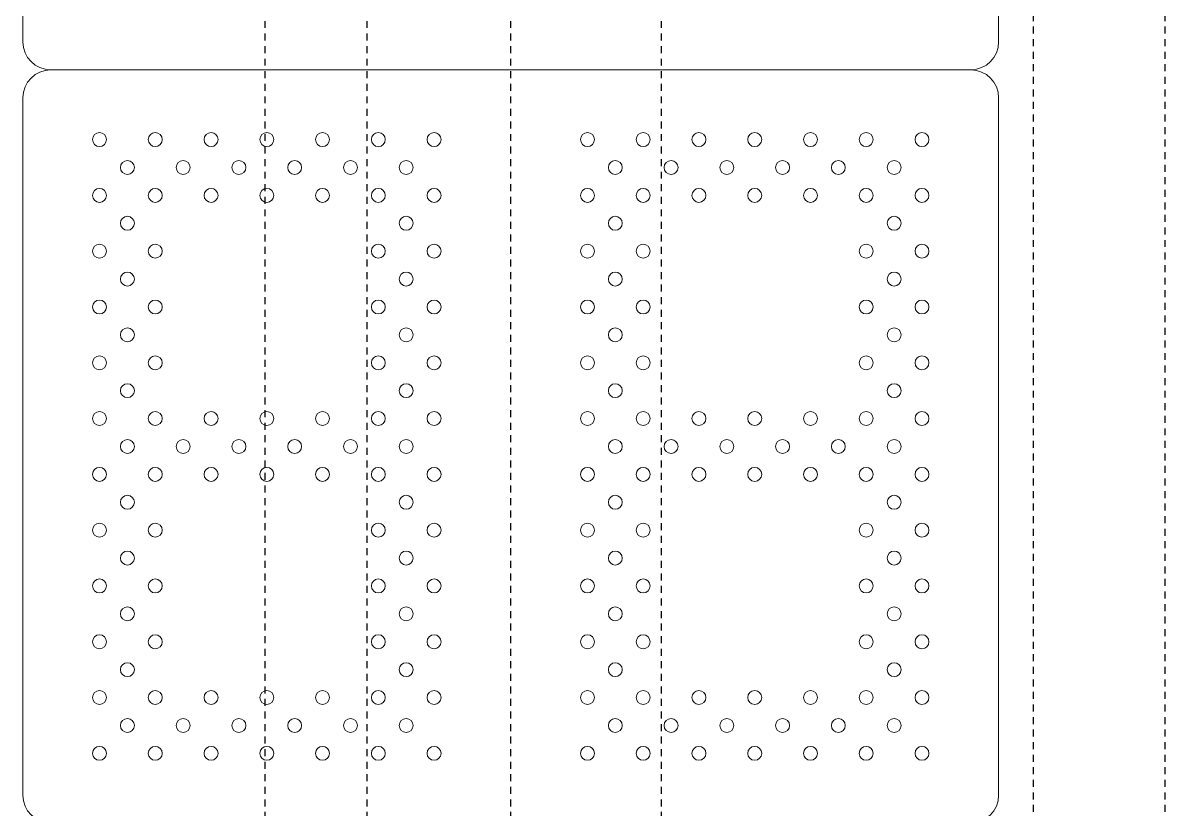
# Model space of a CAD drawing. Header units: inches. Extents: x 300 to 400, y -177 to 73.
# Drawn here: x 323.68 to 344.17, y -21.52 to -7.43 of the extents above; entities that cross this region are included whole.
import ezdxf

# ---------------------------------------------------------------- set-up
doc = ezdxf.new("R2010")
doc.units = ezdxf.units.IN
doc.header["$MEASUREMENT"] = 0
doc.linetypes.add('HIDDEN2', pattern=[0.1875, 0.125, -0.0625])
doc.layers.add('ScoreBone', color=5, linetype='Continuous')

msp = doc.modelspace()

# ---------------------------------------------------------------- linework, layer by layer
at = {"layer": 'ScoreBone', "color": 1, "linetype": 'HIDDEN2'}
for p, q in [((328.029, -68.268), (328.029, 73.232)), ((329.858, -95.268), (329.858, 73.232)), ((332.432, -54.768), (332.432, 73.232)), ((335.137, -81.768), (335.137, 73.232)), ((341.807, -87.268), (341.807, 73.232)), ((344.168, -100.768), (344.168, 73.232))]:
    msp.add_line(p, q, dxfattribs=at)
at = {"layer": 'ScoreBone', "lineweight": 5}
for points in [[(323.682, -7.768), (323.682, -7.768), (323.682, 4.732), (323.682, 4.732)], [(341.182, 4.732), (341.182, 4.732), (341.182, -7.768), (341.182, -7.768)], [(324.182, -8.268), (323.905, -8.268), (323.682, -8.043), (323.682, -7.768)], [(341.182, -7.768), (341.182, -8.043), (340.958, -8.268), (340.682, -8.268)], [(323.682, -8.768), (323.682, -8.492), (323.905, -8.268), (324.182, -8.268)], [(340.682, -8.268), (340.682, -8.268), (324.182, -8.268), (324.182, -8.268)], [(324.182, -8.268), (324.182, -8.268), (340.682, -8.268), (340.682, -8.268)], [(340.682, -8.268), (340.958, -8.268), (341.182, -8.492), (341.182, -8.768)], [(323.682, -21.268), (323.682, -21.268), (323.682, -8.768), (323.682, -8.768)], [(341.182, -8.768), (341.182, -8.768), (341.182, -21.268), (341.182, -21.268)], [(324.182, -21.768), (323.905, -21.768), (323.682, -21.543), (323.682, -21.268)], [(341.182, -21.268), (341.182, -21.543), (340.958, -21.768), (340.682, -21.768)]]:
    msp.add_open_spline(points, degree=3, dxfattribs=at)
for points in [[(325.182, -9.518), (325.182, -9.586), (325.125, -9.643), (325.057, -9.643), (324.988, -9.643), (324.932, -9.586), (324.932, -9.518), (324.932, -9.449), (324.988, -9.393), (325.057, -9.393), (325.125, -9.393), (325.182, -9.449), (325.182, -9.518)], [(326.182, -9.518), (326.182, -9.586), (326.125, -9.643), (326.057, -9.643), (325.988, -9.643), (325.932, -9.586), (325.932, -9.518), (325.932, -9.449), (325.988, -9.393), (326.057, -9.393), (326.125, -9.393), (326.182, -9.449), (326.182, -9.518)], [(327.182, -9.518), (327.182, -9.586), (327.125, -9.643), (327.057, -9.643), (326.988, -9.643), (326.932, -9.586), (326.932, -9.518), (326.932, -9.449), (326.988, -9.393), (327.057, -9.393), (327.125, -9.393), (327.182, -9.449), (327.182, -9.518)], [(328.182, -9.518), (328.182, -9.586), (328.125, -9.643), (328.057, -9.643), (327.988, -9.643), (327.932, -9.586), (327.932, -9.518), (327.932, -9.449), (327.988, -9.393), (328.057, -9.393), (328.125, -9.393), (328.182, -9.449), (328.182, -9.518)], [(329.182, -9.518), (329.182, -9.586), (329.125, -9.643), (329.057, -9.643), (328.988, -9.643), (328.932, -9.586), (328.932, -9.518), (328.932, -9.449), (328.988, -9.393), (329.057, -9.393), (329.125, -9.393), (329.182, -9.449), (329.182, -9.518)], [(330.182, -9.518), (330.182, -9.586), (330.125, -9.643), (330.057, -9.643), (329.988, -9.643), (329.932, -9.586), (329.932, -9.518), (329.932, -9.449), (329.988, -9.393), (330.057, -9.393), (330.125, -9.393), (330.182, -9.449), (330.182, -9.518)], [(331.182, -9.518), (331.182, -9.586), (331.125, -9.643), (331.057, -9.643), (330.988, -9.643), (330.932, -9.586), (330.932, -9.518), (330.932, -9.449), (330.988, -9.393), (331.057, -9.393), (331.125, -9.393), (331.182, -9.449), (331.182, -9.518)], [(333.932, -9.518), (333.932, -9.586), (333.875, -9.643), (333.807, -9.643), (333.738, -9.643), (333.682, -9.586), (333.682, -9.518), (333.682, -9.449), (333.738, -9.393), (333.807, -9.393), (333.875, -9.393), (333.932, -9.449), (333.932, -9.518)], [(334.932, -9.518), (334.932, -9.586), (334.875, -9.643), (334.807, -9.643), (334.738, -9.643), (334.682, -9.586), (334.682, -9.518), (334.682, -9.449), (334.738, -9.393), (334.807, -9.393), (334.875, -9.393), (334.932, -9.449), (334.932, -9.518)], [(335.932, -9.518), (335.932, -9.586), (335.875, -9.643), (335.807, -9.643), (335.738, -9.643), (335.682, -9.586), (335.682, -9.518), (335.682, -9.449), (335.738, -9.393), (335.807, -9.393), (335.875, -9.393), (335.932, -9.449), (335.932, -9.518)], [(336.932, -9.518), (336.932, -9.586), (336.875, -9.643), (336.807, -9.643), (336.738, -9.643), (336.682, -9.586), (336.682, -9.518), (336.682, -9.449), (336.738, -9.393), (336.807, -9.393), (336.875, -9.393), (336.932, -9.449), (336.932, -9.518)], [(337.932, -9.518), (337.932, -9.586), (337.875, -9.643), (337.807, -9.643), (337.738, -9.643), (337.682, -9.586), (337.682, -9.518), (337.682, -9.449), (337.738, -9.393), (337.807, -9.393), (337.875, -9.393), (337.932, -9.449), (337.932, -9.518)], [(338.932, -9.518), (338.932, -9.586), (338.875, -9.643), (338.807, -9.643), (338.738, -9.643), (338.682, -9.586), (338.682, -9.518), (338.682, -9.449), (338.738, -9.393), (338.807, -9.393), (338.875, -9.393), (338.932, -9.449), (338.932, -9.518)], [(339.932, -9.518), (339.932, -9.586), (339.875, -9.643), (339.807, -9.643), (339.738, -9.643), (339.682, -9.586), (339.682, -9.518), (339.682, -9.449), (339.738, -9.393), (339.807, -9.393), (339.875, -9.393), (339.932, -9.449), (339.932, -9.518)], [(325.682, -10.018), (325.682, -10.086), (325.625, -10.143), (325.557, -10.143), (325.488, -10.143), (325.432, -10.086), (325.432, -10.018), (325.432, -9.949), (325.488, -9.893), (325.557, -9.893), (325.625, -9.893), (325.682, -9.949), (325.682, -10.018)], [(326.682, -10.018), (326.682, -10.086), (326.625, -10.143), (326.557, -10.143), (326.488, -10.143), (326.432, -10.086), (326.432, -10.018), (326.432, -9.949), (326.488, -9.893), (326.557, -9.893), (326.625, -9.893), (326.682, -9.949), (326.682, -10.018)], [(327.682, -10.018), (327.682, -10.086), (327.625, -10.143), (327.557, -10.143), (327.488, -10.143), (327.432, -10.086), (327.432, -10.018), (327.432, -9.949), (327.488, -9.893), (327.557, -9.893), (327.625, -9.893), (327.682, -9.949), (327.682, -10.018)], [(328.682, -10.018), (328.682, -10.086), (328.625, -10.143), (328.557, -10.143), (328.488, -10.143), (328.432, -10.086), (328.432, -10.018), (328.432, -9.949), (328.488, -9.893), (328.557, -9.893), (328.625, -9.893), (328.682, -9.949), (328.682, -10.018)], [(329.682, -10.018), (329.682, -10.086), (329.625, -10.143), (329.557, -10.143), (329.488, -10.143), (329.432, -10.086), (329.432, -10.018), (329.432, -9.949), (329.488, -9.893), (329.557, -9.893), (329.625, -9.893), (329.682, -9.949), (329.682, -10.018)], [(330.682, -10.018), (330.682, -10.086), (330.625, -10.143), (330.557, -10.143), (330.488, -10.143), (330.432, -10.086), (330.432, -10.018), (330.432, -9.949), (330.488, -9.893), (330.557, -9.893), (330.625, -9.893), (330.682, -9.949), (330.682, -10.018)], [(334.432, -10.018), (334.432, -10.086), (334.375, -10.143), (334.307, -10.143), (334.238, -10.143), (334.182, -10.086), (334.182, -10.018), (334.182, -9.949), (334.238, -9.893), (334.307, -9.893), (334.375, -9.893), (334.432, -9.949), (334.432, -10.018)], [(335.432, -10.018), (335.432, -10.086), (335.375, -10.143), (335.307, -10.143), (335.238, -10.143), (335.182, -10.086), (335.182, -10.018), (335.182, -9.949), (335.238, -9.893), (335.307, -9.893), (335.375, -9.893), (335.432, -9.949), (335.432, -10.018)], [(336.432, -10.018), (336.432, -10.086), (336.375, -10.143), (336.307, -10.143), (336.238, -10.143), (336.182, -10.086), (336.182, -10.018), (336.182, -9.949), (336.238, -9.893), (336.307, -9.893), (336.375, -9.893), (336.432, -9.949), (336.432, -10.018)], [(337.432, -10.018), (337.432, -10.086), (337.375, -10.143), (337.307, -10.143), (337.238, -10.143), (337.182, -10.086), (337.182, -10.018), (337.182, -9.949), (337.238, -9.893), (337.307, -9.893), (337.375, -9.893), (337.432, -9.949), (337.432, -10.018)], [(338.432, -10.018), (338.432, -10.086), (338.375, -10.143), (338.307, -10.143), (338.238, -10.143), (338.182, -10.086), (338.182, -10.018), (338.182, -9.949), (338.238, -9.893), (338.307, -9.893), (338.375, -9.893), (338.432, -9.949), (338.432, -10.018)], [(339.432, -10.018), (339.432, -10.086), (339.375, -10.143), (339.307, -10.143), (339.238, -10.143), (339.182, -10.086), (339.182, -10.018), (339.182, -9.949), (339.238, -9.893), (339.307, -9.893), (339.375, -9.893), (339.432, -9.949), (339.432, -10.018)], [(325.182, -10.518), (325.182, -10.586), (325.125, -10.643), (325.057, -10.643), (324.988, -10.643), (324.932, -10.586), (324.932, -10.518), (324.932, -10.449), (324.988, -10.393), (325.057, -10.393), (325.125, -10.393), (325.182, -10.449), (325.182, -10.518)], [(326.182, -10.518), (326.182, -10.586), (326.125, -10.643), (326.057, -10.643), (325.988, -10.643), (325.932, -10.586), (325.932, -10.518), (325.932, -10.449), (325.988, -10.393), (326.057, -10.393), (326.125, -10.393), (326.182, -10.449), (326.182, -10.518)], [(327.182, -10.518), (327.182, -10.586), (327.125, -10.643), (327.057, -10.643), (326.988, -10.643), (326.932, -10.586), (326.932, -10.518), (326.932, -10.449), (326.988, -10.393), (327.057, -10.393), (327.125, -10.393), (327.182, -10.449), (327.182, -10.518)], [(328.182, -10.518), (328.182, -10.586), (328.125, -10.643), (328.057, -10.643), (327.988, -10.643), (327.932, -10.586), (327.932, -10.518), (327.932, -10.449), (327.988, -10.393), (328.057, -10.393), (328.125, -10.393), (328.182, -10.449), (328.182, -10.518)], [(329.182, -10.518), (329.182, -10.586), (329.125, -10.643), (329.057, -10.643), (328.988, -10.643), (328.932, -10.586), (328.932, -10.518), (328.932, -10.449), (328.988, -10.393), (329.057, -10.393), (329.125, -10.393), (329.182, -10.449), (329.182, -10.518)], [(330.182, -10.518), (330.182, -10.586), (330.125, -10.643), (330.057, -10.643), (329.988, -10.643), (329.932, -10.586), (329.932, -10.518), (329.932, -10.449), (329.988, -10.393), (330.057, -10.393), (330.125, -10.393), (330.182, -10.449), (330.182, -10.518)], [(331.182, -10.518), (331.182, -10.586), (331.125, -10.643), (331.057, -10.643), (330.988, -10.643), (330.932, -10.586), (330.932, -10.518), (330.932, -10.449), (330.988, -10.393), (331.057, -10.393), (331.125, -10.393), (331.182, -10.449), (331.182, -10.518)], [(333.932, -10.518), (333.932, -10.586), (333.875, -10.643), (333.807, -10.643), (333.738, -10.643), (333.682, -10.586), (333.682, -10.518), (333.682, -10.449), (333.738, -10.393), (333.807, -10.393), (333.875, -10.393), (333.932, -10.449), (333.932, -10.518)], [(334.932, -10.518), (334.932, -10.586), (334.875, -10.643), (334.807, -10.643), (334.738, -10.643), (334.682, -10.586), (334.682, -10.518), (334.682, -10.449), (334.738, -10.393), (334.807, -10.393), (334.875, -10.393), (334.932, -10.449), (334.932, -10.518)], [(335.932, -10.518), (335.932, -10.586), (335.875, -10.643), (335.807, -10.643), (335.738, -10.643), (335.682, -10.586), (335.682, -10.518), (335.682, -10.449), (335.738, -10.393), (335.807, -10.393), (335.875, -10.393), (335.932, -10.449), (335.932, -10.518)], [(336.932, -10.518), (336.932, -10.586), (336.875, -10.643), (336.807, -10.643), (336.738, -10.643), (336.682, -10.586), (336.682, -10.518), (336.682, -10.449), (336.738, -10.393), (336.807, -10.393), (336.875, -10.393), (336.932, -10.449), (336.932, -10.518)], [(337.932, -10.518), (337.932, -10.586), (337.875, -10.643), (337.807, -10.643), (337.738, -10.643), (337.682, -10.586), (337.682, -10.518), (337.682, -10.449), (337.738, -10.393), (337.807, -10.393), (337.875, -10.393), (337.932, -10.449), (337.932, -10.518)], [(338.932, -10.518), (338.932, -10.586), (338.875, -10.643), (338.807, -10.643), (338.738, -10.643), (338.682, -10.586), (338.682, -10.518), (338.682, -10.449), (338.738, -10.393), (338.807, -10.393), (338.875, -10.393), (338.932, -10.449), (338.932, -10.518)], [(339.932, -10.518), (339.932, -10.586), (339.875, -10.643), (339.807, -10.643), (339.738, -10.643), (339.682, -10.586), (339.682, -10.518), (339.682, -10.449), (339.738, -10.393), (339.807, -10.393), (339.875, -10.393), (339.932, -10.449), (339.932, -10.518)], [(325.682, -11.018), (325.682, -11.086), (325.625, -11.143), (325.557, -11.143), (325.488, -11.143), (325.432, -11.086), (325.432, -11.018), (325.432, -10.949), (325.488, -10.893), (325.557, -10.893), (325.625, -10.893), (325.682, -10.949), (325.682, -11.018)], [(330.682, -11.018), (330.682, -11.086), (330.625, -11.143), (330.557, -11.143), (330.488, -11.143), (330.432, -11.086), (330.432, -11.018), (330.432, -10.949), (330.488, -10.893), (330.557, -10.893), (330.625, -10.893), (330.682, -10.949), (330.682, -11.018)], [(334.432, -11.018), (334.432, -11.086), (334.375, -11.143), (334.307, -11.143), (334.238, -11.143), (334.182, -11.086), (334.182, -11.018), (334.182, -10.949), (334.238, -10.893), (334.307, -10.893), (334.375, -10.893), (334.432, -10.949), (334.432, -11.018)], [(339.432, -11.018), (339.432, -11.086), (339.375, -11.143), (339.307, -11.143), (339.238, -11.143), (339.182, -11.086), (339.182, -11.018), (339.182, -10.949), (339.238, -10.893), (339.307, -10.893), (339.375, -10.893), (339.432, -10.949), (339.432, -11.018)], [(325.182, -11.518), (325.182, -11.586), (325.125, -11.643), (325.057, -11.643), (324.988, -11.643), (324.932, -11.586), (324.932, -11.518), (324.932, -11.449), (324.988, -11.393), (325.057, -11.393), (325.125, -11.393), (325.182, -11.449), (325.182, -11.518)], [(326.182, -11.518), (326.182, -11.586), (326.125, -11.643), (326.057, -11.643), (325.988, -11.643), (325.932, -11.586), (325.932, -11.518), (325.932, -11.449), (325.988, -11.393), (326.057, -11.393), (326.125, -11.393), (326.182, -11.449), (326.182, -11.518)], [(330.182, -11.518), (330.182, -11.586), (330.125, -11.643), (330.057, -11.643), (329.988, -11.643), (329.932, -11.586), (329.932, -11.518), (329.932, -11.449), (329.988, -11.393), (330.057, -11.393), (330.125, -11.393), (330.182, -11.449), (330.182, -11.518)], [(331.182, -11.518), (331.182, -11.586), (331.125, -11.643), (331.057, -11.643), (330.988, -11.643), (330.932, -11.586), (330.932, -11.518), (330.932, -11.449), (330.988, -11.393), (331.057, -11.393), (331.125, -11.393), (331.182, -11.449), (331.182, -11.518)], [(333.932, -11.518), (333.932, -11.586), (333.875, -11.643), (333.807, -11.643), (333.738, -11.643), (333.682, -11.586), (333.682, -11.518), (333.682, -11.449), (333.738, -11.393), (333.807, -11.393), (333.875, -11.393), (333.932, -11.449), (333.932, -11.518)], [(334.932, -11.518), (334.932, -11.586), (334.875, -11.643), (334.807, -11.643), (334.738, -11.643), (334.682, -11.586), (334.682, -11.518), (334.682, -11.449), (334.738, -11.393), (334.807, -11.393), (334.875, -11.393), (334.932, -11.449), (334.932, -11.518)], [(338.932, -11.518), (338.932, -11.586), (338.875, -11.643), (338.807, -11.643), (338.738, -11.643), (338.682, -11.586), (338.682, -11.518), (338.682, -11.449), (338.738, -11.393), (338.807, -11.393), (338.875, -11.393), (338.932, -11.449), (338.932, -11.518)], [(339.932, -11.518), (339.932, -11.586), (339.875, -11.643), (339.807, -11.643), (339.738, -11.643), (339.682, -11.586), (339.682, -11.518), (339.682, -11.449), (339.738, -11.393), (339.807, -11.393), (339.875, -11.393), (339.932, -11.449), (339.932, -11.518)], [(325.682, -12.018), (325.682, -12.086), (325.625, -12.143), (325.557, -12.143), (325.488, -12.143), (325.432, -12.086), (325.432, -12.018), (325.432, -11.949), (325.488, -11.893), (325.557, -11.893), (325.625, -11.893), (325.682, -11.949), (325.682, -12.018)], [(330.682, -12.018), (330.682, -12.086), (330.625, -12.143), (330.557, -12.143), (330.488, -12.143), (330.432, -12.086), (330.432, -12.018), (330.432, -11.949), (330.488, -11.893), (330.557, -11.893), (330.625, -11.893), (330.682, -11.949), (330.682, -12.018)], [(334.432, -12.018), (334.432, -12.086), (334.375, -12.143), (334.307, -12.143), (334.238, -12.143), (334.182, -12.086), (334.182, -12.018), (334.182, -11.949), (334.238, -11.893), (334.307, -11.893), (334.375, -11.893), (334.432, -11.949), (334.432, -12.018)], [(339.432, -12.018), (339.432, -12.086), (339.375, -12.143), (339.307, -12.143), (339.238, -12.143), (339.182, -12.086), (339.182, -12.018), (339.182, -11.949), (339.238, -11.893), (339.307, -11.893), (339.375, -11.893), (339.432, -11.949), (339.432, -12.018)], [(325.182, -12.518), (325.182, -12.586), (325.125, -12.643), (325.057, -12.643), (324.988, -12.643), (324.932, -12.586), (324.932, -12.518), (324.932, -12.449), (324.988, -12.393), (325.057, -12.393), (325.125, -12.393), (325.182, -12.449), (325.182, -12.518)], [(326.182, -12.518), (326.182, -12.586), (326.125, -12.643), (326.057, -12.643), (325.988, -12.643), (325.932, -12.586), (325.932, -12.518), (325.932, -12.449), (325.988, -12.393), (326.057, -12.393), (326.125, -12.393), (326.182, -12.449), (326.182, -12.518)], [(330.182, -12.518), (330.182, -12.586), (330.125, -12.643), (330.057, -12.643), (329.988, -12.643), (329.932, -12.586), (329.932, -12.518), (329.932, -12.449), (329.988, -12.393), (330.057, -12.393), (330.125, -12.393), (330.182, -12.449), (330.182, -12.518)], [(331.182, -12.518), (331.182, -12.586), (331.125, -12.643), (331.057, -12.643), (330.988, -12.643), (330.932, -12.586), (330.932, -12.518), (330.932, -12.449), (330.988, -12.393), (331.057, -12.393), (331.125, -12.393), (331.182, -12.449), (331.182, -12.518)], [(333.932, -12.518), (333.932, -12.586), (333.875, -12.643), (333.807, -12.643), (333.738, -12.643), (333.682, -12.586), (333.682, -12.518), (333.682, -12.449), (333.738, -12.393), (333.807, -12.393), (333.875, -12.393), (333.932, -12.449), (333.932, -12.518)], [(334.932, -12.518), (334.932, -12.586), (334.875, -12.643), (334.807, -12.643), (334.738, -12.643), (334.682, -12.586), (334.682, -12.518), (334.682, -12.449), (334.738, -12.393), (334.807, -12.393), (334.875, -12.393), (334.932, -12.449), (334.932, -12.518)], [(338.932, -12.518), (338.932, -12.586), (338.875, -12.643), (338.807, -12.643), (338.738, -12.643), (338.682, -12.586), (338.682, -12.518), (338.682, -12.449), (338.738, -12.393), (338.807, -12.393), (338.875, -12.393), (338.932, -12.449), (338.932, -12.518)], [(339.932, -12.518), (339.932, -12.586), (339.875, -12.643), (339.807, -12.643), (339.738, -12.643), (339.682, -12.586), (339.682, -12.518), (339.682, -12.449), (339.738, -12.393), (339.807, -12.393), (339.875, -12.393), (339.932, -12.449), (339.932, -12.518)], [(325.682, -13.018), (325.682, -13.086), (325.625, -13.143), (325.557, -13.143), (325.488, -13.143), (325.432, -13.086), (325.432, -13.018), (325.432, -12.949), (325.488, -12.893), (325.557, -12.893), (325.625, -12.893), (325.682, -12.949), (325.682, -13.018)], [(330.682, -13.018), (330.682, -13.086), (330.625, -13.143), (330.557, -13.143), (330.488, -13.143), (330.432, -13.086), (330.432, -13.018), (330.432, -12.949), (330.488, -12.893), (330.557, -12.893), (330.625, -12.893), (330.682, -12.949), (330.682, -13.018)], [(334.432, -13.018), (334.432, -13.086), (334.375, -13.143), (334.307, -13.143), (334.238, -13.143), (334.182, -13.086), (334.182, -13.018), (334.182, -12.949), (334.238, -12.893), (334.307, -12.893), (334.375, -12.893), (334.432, -12.949), (334.432, -13.018)], [(339.432, -13.018), (339.432, -13.086), (339.375, -13.143), (339.307, -13.143), (339.238, -13.143), (339.182, -13.086), (339.182, -13.018), (339.182, -12.949), (339.238, -12.893), (339.307, -12.893), (339.375, -12.893), (339.432, -12.949), (339.432, -13.018)], [(325.182, -13.518), (325.182, -13.586), (325.125, -13.643), (325.057, -13.643), (324.988, -13.643), (324.932, -13.586), (324.932, -13.518), (324.932, -13.449), (324.988, -13.393), (325.057, -13.393), (325.125, -13.393), (325.182, -13.449), (325.182, -13.518)], [(326.182, -13.518), (326.182, -13.586), (326.125, -13.643), (326.057, -13.643), (325.988, -13.643), (325.932, -13.586), (325.932, -13.518), (325.932, -13.449), (325.988, -13.393), (326.057, -13.393), (326.125, -13.393), (326.182, -13.449), (326.182, -13.518)], [(330.182, -13.518), (330.182, -13.586), (330.125, -13.643), (330.057, -13.643), (329.988, -13.643), (329.932, -13.586), (329.932, -13.518), (329.932, -13.449), (329.988, -13.393), (330.057, -13.393), (330.125, -13.393), (330.182, -13.449), (330.182, -13.518)], [(331.182, -13.518), (331.182, -13.586), (331.125, -13.643), (331.057, -13.643), (330.988, -13.643), (330.932, -13.586), (330.932, -13.518), (330.932, -13.449), (330.988, -13.393), (331.057, -13.393), (331.125, -13.393), (331.182, -13.449), (331.182, -13.518)], [(333.932, -13.518), (333.932, -13.586), (333.875, -13.643), (333.807, -13.643), (333.738, -13.643), (333.682, -13.586), (333.682, -13.518), (333.682, -13.449), (333.738, -13.393), (333.807, -13.393), (333.875, -13.393), (333.932, -13.449), (333.932, -13.518)], [(334.932, -13.518), (334.932, -13.586), (334.875, -13.643), (334.807, -13.643), (334.738, -13.643), (334.682, -13.586), (334.682, -13.518), (334.682, -13.449), (334.738, -13.393), (334.807, -13.393), (334.875, -13.393), (334.932, -13.449), (334.932, -13.518)], [(338.932, -13.518), (338.932, -13.586), (338.875, -13.643), (338.807, -13.643), (338.738, -13.643), (338.682, -13.586), (338.682, -13.518), (338.682, -13.449), (338.738, -13.393), (338.807, -13.393), (338.875, -13.393), (338.932, -13.449), (338.932, -13.518)], [(339.932, -13.518), (339.932, -13.586), (339.875, -13.643), (339.807, -13.643), (339.738, -13.643), (339.682, -13.586), (339.682, -13.518), (339.682, -13.449), (339.738, -13.393), (339.807, -13.393), (339.875, -13.393), (339.932, -13.449), (339.932, -13.518)], [(325.682, -14.018), (325.682, -14.086), (325.625, -14.143), (325.557, -14.143), (325.488, -14.143), (325.432, -14.086), (325.432, -14.018), (325.432, -13.949), (325.488, -13.893), (325.557, -13.893), (325.625, -13.893), (325.682, -13.949), (325.682, -14.018)], [(330.682, -14.018), (330.682, -14.086), (330.625, -14.143), (330.557, -14.143), (330.488, -14.143), (330.432, -14.086), (330.432, -14.018), (330.432, -13.949), (330.488, -13.893), (330.557, -13.893), (330.625, -13.893), (330.682, -13.949), (330.682, -14.018)], [(334.432, -14.018), (334.432, -14.086), (334.375, -14.143), (334.307, -14.143), (334.238, -14.143), (334.182, -14.086), (334.182, -14.018), (334.182, -13.949), (334.238, -13.893), (334.307, -13.893), (334.375, -13.893), (334.432, -13.949), (334.432, -14.018)], [(339.432, -14.018), (339.432, -14.086), (339.375, -14.143), (339.307, -14.143), (339.238, -14.143), (339.182, -14.086), (339.182, -14.018), (339.182, -13.949), (339.238, -13.893), (339.307, -13.893), (339.375, -13.893), (339.432, -13.949), (339.432, -14.018)], [(325.182, -14.518), (325.182, -14.586), (325.125, -14.643), (325.057, -14.643), (324.988, -14.643), (324.932, -14.586), (324.932, -14.518), (324.932, -14.449), (324.988, -14.393), (325.057, -14.393), (325.125, -14.393), (325.182, -14.449), (325.182, -14.518)], [(326.182, -14.518), (326.182, -14.586), (326.125, -14.643), (326.057, -14.643), (325.988, -14.643), (325.932, -14.586), (325.932, -14.518), (325.932, -14.449), (325.988, -14.393), (326.057, -14.393), (326.125, -14.393), (326.182, -14.449), (326.182, -14.518)], [(327.182, -14.518), (327.182, -14.586), (327.125, -14.643), (327.057, -14.643), (326.988, -14.643), (326.932, -14.586), (326.932, -14.518), (326.932, -14.449), (326.988, -14.393), (327.057, -14.393), (327.125, -14.393), (327.182, -14.449), (327.182, -14.518)], [(328.182, -14.518), (328.182, -14.586), (328.125, -14.643), (328.057, -14.643), (327.988, -14.643), (327.932, -14.586), (327.932, -14.518), (327.932, -14.449), (327.988, -14.393), (328.057, -14.393), (328.125, -14.393), (328.182, -14.449), (328.182, -14.518)], [(329.182, -14.518), (329.182, -14.586), (329.125, -14.643), (329.057, -14.643), (328.988, -14.643), (328.932, -14.586), (328.932, -14.518), (328.932, -14.449), (328.988, -14.393), (329.057, -14.393), (329.125, -14.393), (329.182, -14.449), (329.182, -14.518)], [(330.182, -14.518), (330.182, -14.586), (330.125, -14.643), (330.057, -14.643), (329.988, -14.643), (329.932, -14.586), (329.932, -14.518), (329.932, -14.449), (329.988, -14.393), (330.057, -14.393), (330.125, -14.393), (330.182, -14.449), (330.182, -14.518)], [(331.182, -14.518), (331.182, -14.586), (331.125, -14.643), (331.057, -14.643), (330.988, -14.643), (330.932, -14.586), (330.932, -14.518), (330.932, -14.449), (330.988, -14.393), (331.057, -14.393), (331.125, -14.393), (331.182, -14.449), (331.182, -14.518)], [(333.932, -14.518), (333.932, -14.586), (333.875, -14.643), (333.807, -14.643), (333.738, -14.643), (333.682, -14.586), (333.682, -14.518), (333.682, -14.449), (333.738, -14.393), (333.807, -14.393), (333.875, -14.393), (333.932, -14.449), (333.932, -14.518)], [(334.932, -14.518), (334.932, -14.586), (334.875, -14.643), (334.807, -14.643), (334.738, -14.643), (334.682, -14.586), (334.682, -14.518), (334.682, -14.449), (334.738, -14.393), (334.807, -14.393), (334.875, -14.393), (334.932, -14.449), (334.932, -14.518)], [(335.932, -14.518), (335.932, -14.586), (335.875, -14.643), (335.807, -14.643), (335.738, -14.643), (335.682, -14.586), (335.682, -14.518), (335.682, -14.449), (335.738, -14.393), (335.807, -14.393), (335.875, -14.393), (335.932, -14.449), (335.932, -14.518)], [(336.932, -14.518), (336.932, -14.586), (336.875, -14.643), (336.807, -14.643), (336.738, -14.643), (336.682, -14.586), (336.682, -14.518), (336.682, -14.449), (336.738, -14.393), (336.807, -14.393), (336.875, -14.393), (336.932, -14.449), (336.932, -14.518)], [(337.932, -14.518), (337.932, -14.586), (337.875, -14.643), (337.807, -14.643), (337.738, -14.643), (337.682, -14.586), (337.682, -14.518), (337.682, -14.449), (337.738, -14.393), (337.807, -14.393), (337.875, -14.393), (337.932, -14.449), (337.932, -14.518)], [(338.932, -14.518), (338.932, -14.586), (338.875, -14.643), (338.807, -14.643), (338.738, -14.643), (338.682, -14.586), (338.682, -14.518), (338.682, -14.449), (338.738, -14.393), (338.807, -14.393), (338.875, -14.393), (338.932, -14.449), (338.932, -14.518)], [(339.932, -14.518), (339.932, -14.586), (339.875, -14.643), (339.807, -14.643), (339.738, -14.643), (339.682, -14.586), (339.682, -14.518), (339.682, -14.449), (339.738, -14.393), (339.807, -14.393), (339.875, -14.393), (339.932, -14.449), (339.932, -14.518)], [(325.682, -15.018), (325.682, -15.086), (325.625, -15.143), (325.557, -15.143), (325.488, -15.143), (325.432, -15.086), (325.432, -15.018), (325.432, -14.949), (325.488, -14.893), (325.557, -14.893), (325.625, -14.893), (325.682, -14.949), (325.682, -15.018)], [(326.682, -15.018), (326.682, -15.086), (326.625, -15.143), (326.557, -15.143), (326.488, -15.143), (326.432, -15.086), (326.432, -15.018), (326.432, -14.949), (326.488, -14.893), (326.557, -14.893), (326.625, -14.893), (326.682, -14.949), (326.682, -15.018)], [(327.682, -15.018), (327.682, -15.086), (327.625, -15.143), (327.557, -15.143), (327.488, -15.143), (327.432, -15.086), (327.432, -15.018), (327.432, -14.949), (327.488, -14.893), (327.557, -14.893), (327.625, -14.893), (327.682, -14.949), (327.682, -15.018)], [(328.682, -15.018), (328.682, -15.086), (328.625, -15.143), (328.557, -15.143), (328.488, -15.143), (328.432, -15.086), (328.432, -15.018), (328.432, -14.949), (328.488, -14.893), (328.557, -14.893), (328.625, -14.893), (328.682, -14.949), (328.682, -15.018)], [(329.682, -15.018), (329.682, -15.086), (329.625, -15.143), (329.557, -15.143), (329.488, -15.143), (329.432, -15.086), (329.432, -15.018), (329.432, -14.949), (329.488, -14.893), (329.557, -14.893), (329.625, -14.893), (329.682, -14.949), (329.682, -15.018)], [(330.682, -15.018), (330.682, -15.086), (330.625, -15.143), (330.557, -15.143), (330.488, -15.143), (330.432, -15.086), (330.432, -15.018), (330.432, -14.949), (330.488, -14.893), (330.557, -14.893), (330.625, -14.893), (330.682, -14.949), (330.682, -15.018)], [(334.432, -15.018), (334.432, -15.086), (334.375, -15.143), (334.307, -15.143), (334.238, -15.143), (334.182, -15.086), (334.182, -15.018), (334.182, -14.949), (334.238, -14.893), (334.307, -14.893), (334.375, -14.893), (334.432, -14.949), (334.432, -15.018)], [(335.432, -15.018), (335.432, -15.086), (335.375, -15.143), (335.307, -15.143), (335.238, -15.143), (335.182, -15.086), (335.182, -15.018), (335.182, -14.949), (335.238, -14.893), (335.307, -14.893), (335.375, -14.893), (335.432, -14.949), (335.432, -15.018)], [(336.432, -15.018), (336.432, -15.086), (336.375, -15.143), (336.307, -15.143), (336.238, -15.143), (336.182, -15.086), (336.182, -15.018), (336.182, -14.949), (336.238, -14.893), (336.307, -14.893), (336.375, -14.893), (336.432, -14.949), (336.432, -15.018)], [(337.432, -15.018), (337.432, -15.086), (337.375, -15.143), (337.307, -15.143), (337.238, -15.143), (337.182, -15.086), (337.182, -15.018), (337.182, -14.949), (337.238, -14.893), (337.307, -14.893), (337.375, -14.893), (337.432, -14.949), (337.432, -15.018)], [(338.432, -15.018), (338.432, -15.086), (338.375, -15.143), (338.307, -15.143), (338.238, -15.143), (338.182, -15.086), (338.182, -15.018), (338.182, -14.949), (338.238, -14.893), (338.307, -14.893), (338.375, -14.893), (338.432, -14.949), (338.432, -15.018)], [(339.432, -15.018), (339.432, -15.086), (339.375, -15.143), (339.307, -15.143), (339.238, -15.143), (339.182, -15.086), (339.182, -15.018), (339.182, -14.949), (339.238, -14.893), (339.307, -14.893), (339.375, -14.893), (339.432, -14.949), (339.432, -15.018)], [(325.182, -15.518), (325.182, -15.586), (325.125, -15.643), (325.057, -15.643), (324.988, -15.643), (324.932, -15.586), (324.932, -15.518), (324.932, -15.449), (324.988, -15.393), (325.057, -15.393), (325.125, -15.393), (325.182, -15.449), (325.182, -15.518)], [(326.182, -15.518), (326.182, -15.586), (326.125, -15.643), (326.057, -15.643), (325.988, -15.643), (325.932, -15.586), (325.932, -15.518), (325.932, -15.449), (325.988, -15.393), (326.057, -15.393), (326.125, -15.393), (326.182, -15.449), (326.182, -15.518)], [(327.182, -15.518), (327.182, -15.586), (327.125, -15.643), (327.057, -15.643), (326.988, -15.643), (326.932, -15.586), (326.932, -15.518), (326.932, -15.449), (326.988, -15.393), (327.057, -15.393), (327.125, -15.393), (327.182, -15.449), (327.182, -15.518)], [(328.182, -15.518), (328.182, -15.586), (328.125, -15.643), (328.057, -15.643), (327.988, -15.643), (327.932, -15.586), (327.932, -15.518), (327.932, -15.449), (327.988, -15.393), (328.057, -15.393), (328.125, -15.393), (328.182, -15.449), (328.182, -15.518)], [(329.182, -15.518), (329.182, -15.586), (329.125, -15.643), (329.057, -15.643), (328.988, -15.643), (328.932, -15.586), (328.932, -15.518), (328.932, -15.449), (328.988, -15.393), (329.057, -15.393), (329.125, -15.393), (329.182, -15.449), (329.182, -15.518)], [(330.182, -15.518), (330.182, -15.586), (330.125, -15.643), (330.057, -15.643), (329.988, -15.643), (329.932, -15.586), (329.932, -15.518), (329.932, -15.449), (329.988, -15.393), (330.057, -15.393), (330.125, -15.393), (330.182, -15.449), (330.182, -15.518)], [(331.182, -15.518), (331.182, -15.586), (331.125, -15.643), (331.057, -15.643), (330.988, -15.643), (330.932, -15.586), (330.932, -15.518), (330.932, -15.449), (330.988, -15.393), (331.057, -15.393), (331.125, -15.393), (331.182, -15.449), (331.182, -15.518)], [(333.932, -15.518), (333.932, -15.586), (333.875, -15.643), (333.807, -15.643), (333.738, -15.643), (333.682, -15.586), (333.682, -15.518), (333.682, -15.449), (333.738, -15.393), (333.807, -15.393), (333.875, -15.393), (333.932, -15.449), (333.932, -15.518)], [(334.932, -15.518), (334.932, -15.586), (334.875, -15.643), (334.807, -15.643), (334.738, -15.643), (334.682, -15.586), (334.682, -15.518), (334.682, -15.449), (334.738, -15.393), (334.807, -15.393), (334.875, -15.393), (334.932, -15.449), (334.932, -15.518)], [(335.932, -15.518), (335.932, -15.586), (335.875, -15.643), (335.807, -15.643), (335.738, -15.643), (335.682, -15.586), (335.682, -15.518), (335.682, -15.449), (335.738, -15.393), (335.807, -15.393), (335.875, -15.393), (335.932, -15.449), (335.932, -15.518)], [(336.932, -15.518), (336.932, -15.586), (336.875, -15.643), (336.807, -15.643), (336.738, -15.643), (336.682, -15.586), (336.682, -15.518), (336.682, -15.449), (336.738, -15.393), (336.807, -15.393), (336.875, -15.393), (336.932, -15.449), (336.932, -15.518)], [(337.932, -15.518), (337.932, -15.586), (337.875, -15.643), (337.807, -15.643), (337.738, -15.643), (337.682, -15.586), (337.682, -15.518), (337.682, -15.449), (337.738, -15.393), (337.807, -15.393), (337.875, -15.393), (337.932, -15.449), (337.932, -15.518)], [(338.932, -15.518), (338.932, -15.586), (338.875, -15.643), (338.807, -15.643), (338.738, -15.643), (338.682, -15.586), (338.682, -15.518), (338.682, -15.449), (338.738, -15.393), (338.807, -15.393), (338.875, -15.393), (338.932, -15.449), (338.932, -15.518)], [(339.932, -15.518), (339.932, -15.586), (339.875, -15.643), (339.807, -15.643), (339.738, -15.643), (339.682, -15.586), (339.682, -15.518), (339.682, -15.449), (339.738, -15.393), (339.807, -15.393), (339.875, -15.393), (339.932, -15.449), (339.932, -15.518)], [(325.682, -16.018), (325.682, -16.086), (325.625, -16.143), (325.557, -16.143), (325.488, -16.143), (325.432, -16.086), (325.432, -16.018), (325.432, -15.949), (325.488, -15.893), (325.557, -15.893), (325.625, -15.893), (325.682, -15.949), (325.682, -16.018)], [(330.682, -16.018), (330.682, -16.086), (330.625, -16.143), (330.557, -16.143), (330.488, -16.143), (330.432, -16.086), (330.432, -16.018), (330.432, -15.949), (330.488, -15.893), (330.557, -15.893), (330.625, -15.893), (330.682, -15.949), (330.682, -16.018)], [(334.432, -16.018), (334.432, -16.086), (334.375, -16.143), (334.307, -16.143), (334.238, -16.143), (334.182, -16.086), (334.182, -16.018), (334.182, -15.949), (334.238, -15.893), (334.307, -15.893), (334.375, -15.893), (334.432, -15.949), (334.432, -16.018)], [(339.432, -16.018), (339.432, -16.086), (339.375, -16.143), (339.307, -16.143), (339.238, -16.143), (339.182, -16.086), (339.182, -16.018), (339.182, -15.949), (339.238, -15.893), (339.307, -15.893), (339.375, -15.893), (339.432, -15.949), (339.432, -16.018)], [(325.182, -16.518), (325.182, -16.586), (325.125, -16.643), (325.057, -16.643), (324.988, -16.643), (324.932, -16.586), (324.932, -16.518), (324.932, -16.449), (324.988, -16.393), (325.057, -16.393), (325.125, -16.393), (325.182, -16.449), (325.182, -16.518)], [(325.182, -16.518), (325.182, -16.586), (325.125, -16.643), (325.057, -16.643), (324.988, -16.643), (324.932, -16.586), (324.932, -16.518), (324.932, -16.449), (324.988, -16.393), (325.057, -16.393), (325.125, -16.393), (325.182, -16.449), (325.182, -16.518)], [(326.182, -16.518), (326.182, -16.586), (326.125, -16.643), (326.057, -16.643), (325.988, -16.643), (325.932, -16.586), (325.932, -16.518), (325.932, -16.449), (325.988, -16.393), (326.057, -16.393), (326.125, -16.393), (326.182, -16.449), (326.182, -16.518)], [(326.182, -16.518), (326.182, -16.586), (326.125, -16.643), (326.057, -16.643), (325.988, -16.643), (325.932, -16.586), (325.932, -16.518), (325.932, -16.449), (325.988, -16.393), (326.057, -16.393), (326.125, -16.393), (326.182, -16.449), (326.182, -16.518)], [(330.182, -16.518), (330.182, -16.586), (330.125, -16.643), (330.057, -16.643), (329.988, -16.643), (329.932, -16.586), (329.932, -16.518), (329.932, -16.449), (329.988, -16.393), (330.057, -16.393), (330.125, -16.393), (330.182, -16.449), (330.182, -16.518)], [(330.182, -16.518), (330.182, -16.586), (330.125, -16.643), (330.057, -16.643), (329.988, -16.643), (329.932, -16.586), (329.932, -16.518), (329.932, -16.449), (329.988, -16.393), (330.057, -16.393), (330.125, -16.393), (330.182, -16.449), (330.182, -16.518)], [(331.182, -16.518), (331.182, -16.586), (331.125, -16.643), (331.057, -16.643), (330.988, -16.643), (330.932, -16.586), (330.932, -16.518), (330.932, -16.449), (330.988, -16.393), (331.057, -16.393), (331.125, -16.393), (331.182, -16.449), (331.182, -16.518)], [(331.182, -16.518), (331.182, -16.586), (331.125, -16.643), (331.057, -16.643), (330.988, -16.643), (330.932, -16.586), (330.932, -16.518), (330.932, -16.449), (330.988, -16.393), (331.057, -16.393), (331.125, -16.393), (331.182, -16.449), (331.182, -16.518)], [(333.932, -16.518), (333.932, -16.586), (333.875, -16.643), (333.807, -16.643), (333.738, -16.643), (333.682, -16.586), (333.682, -16.518), (333.682, -16.449), (333.738, -16.393), (333.807, -16.393), (333.875, -16.393), (333.932, -16.449), (333.932, -16.518)], [(333.932, -16.518), (333.932, -16.586), (333.875, -16.643), (333.807, -16.643), (333.738, -16.643), (333.682, -16.586), (333.682, -16.518), (333.682, -16.449), (333.738, -16.393), (333.807, -16.393), (333.875, -16.393), (333.932, -16.449), (333.932, -16.518)], [(334.932, -16.518), (334.932, -16.586), (334.875, -16.643), (334.807, -16.643), (334.738, -16.643), (334.682, -16.586), (334.682, -16.518), (334.682, -16.449), (334.738, -16.393), (334.807, -16.393), (334.875, -16.393), (334.932, -16.449), (334.932, -16.518)], [(334.932, -16.518), (334.932, -16.586), (334.875, -16.643), (334.807, -16.643), (334.738, -16.643), (334.682, -16.586), (334.682, -16.518), (334.682, -16.449), (334.738, -16.393), (334.807, -16.393), (334.875, -16.393), (334.932, -16.449), (334.932, -16.518)], [(338.932, -16.518), (338.932, -16.586), (338.875, -16.643), (338.807, -16.643), (338.738, -16.643), (338.682, -16.586), (338.682, -16.518), (338.682, -16.449), (338.738, -16.393), (338.807, -16.393), (338.875, -16.393), (338.932, -16.449), (338.932, -16.518)], [(338.932, -16.518), (338.932, -16.586), (338.875, -16.643), (338.807, -16.643), (338.738, -16.643), (338.682, -16.586), (338.682, -16.518), (338.682, -16.449), (338.738, -16.393), (338.807, -16.393), (338.875, -16.393), (338.932, -16.449), (338.932, -16.518)], [(339.932, -16.518), (339.932, -16.586), (339.875, -16.643), (339.807, -16.643), (339.738, -16.643), (339.682, -16.586), (339.682, -16.518), (339.682, -16.449), (339.738, -16.393), (339.807, -16.393), (339.875, -16.393), (339.932, -16.449), (339.932, -16.518)], [(339.932, -16.518), (339.932, -16.586), (339.875, -16.643), (339.807, -16.643), (339.738, -16.643), (339.682, -16.586), (339.682, -16.518), (339.682, -16.449), (339.738, -16.393), (339.807, -16.393), (339.875, -16.393), (339.932, -16.449), (339.932, -16.518)], [(325.682, -17.018), (325.682, -17.086), (325.625, -17.143), (325.557, -17.143), (325.488, -17.143), (325.432, -17.086), (325.432, -17.018), (325.432, -16.949), (325.488, -16.893), (325.557, -16.893), (325.625, -16.893), (325.682, -16.949), (325.682, -17.018)], [(325.682, -17.018), (325.682, -17.086), (325.625, -17.143), (325.557, -17.143), (325.488, -17.143), (325.432, -17.086), (325.432, -17.018), (325.432, -16.949), (325.488, -16.893), (325.557, -16.893), (325.625, -16.893), (325.682, -16.949), (325.682, -17.018)], [(330.682, -17.018), (330.682, -17.086), (330.625, -17.143), (330.557, -17.143), (330.488, -17.143), (330.432, -17.086), (330.432, -17.018), (330.432, -16.949), (330.488, -16.893), (330.557, -16.893), (330.625, -16.893), (330.682, -16.949), (330.682, -17.018)], [(330.682, -17.018), (330.682, -17.086), (330.625, -17.143), (330.557, -17.143), (330.488, -17.143), (330.432, -17.086), (330.432, -17.018), (330.432, -16.949), (330.488, -16.893), (330.557, -16.893), (330.625, -16.893), (330.682, -16.949), (330.682, -17.018)], [(334.432, -17.018), (334.432, -17.086), (334.375, -17.143), (334.307, -17.143), (334.238, -17.143), (334.182, -17.086), (334.182, -17.018), (334.182, -16.949), (334.238, -16.893), (334.307, -16.893), (334.375, -16.893), (334.432, -16.949), (334.432, -17.018)], [(334.432, -17.018), (334.432, -17.086), (334.375, -17.143), (334.307, -17.143), (334.238, -17.143), (334.182, -17.086), (334.182, -17.018), (334.182, -16.949), (334.238, -16.893), (334.307, -16.893), (334.375, -16.893), (334.432, -16.949), (334.432, -17.018)], [(339.432, -17.018), (339.432, -17.086), (339.375, -17.143), (339.307, -17.143), (339.238, -17.143), (339.182, -17.086), (339.182, -17.018), (339.182, -16.949), (339.238, -16.893), (339.307, -16.893), (339.375, -16.893), (339.432, -16.949), (339.432, -17.018)], [(339.432, -17.018), (339.432, -17.086), (339.375, -17.143), (339.307, -17.143), (339.238, -17.143), (339.182, -17.086), (339.182, -17.018), (339.182, -16.949), (339.238, -16.893), (339.307, -16.893), (339.375, -16.893), (339.432, -16.949), (339.432, -17.018)], [(325.182, -17.518), (325.182, -17.586), (325.125, -17.643), (325.057, -17.643), (324.988, -17.643), (324.932, -17.586), (324.932, -17.518), (324.932, -17.449), (324.988, -17.393), (325.057, -17.393), (325.125, -17.393), (325.182, -17.449), (325.182, -17.518)], [(326.182, -17.518), (326.182, -17.586), (326.125, -17.643), (326.057, -17.643), (325.988, -17.643), (325.932, -17.586), (325.932, -17.518), (325.932, -17.449), (325.988, -17.393), (326.057, -17.393), (326.125, -17.393), (326.182, -17.449), (326.182, -17.518)], [(330.182, -17.518), (330.182, -17.586), (330.125, -17.643), (330.057, -17.643), (329.988, -17.643), (329.932, -17.586), (329.932, -17.518), (329.932, -17.449), (329.988, -17.393), (330.057, -17.393), (330.125, -17.393), (330.182, -17.449), (330.182, -17.518)], [(331.182, -17.518), (331.182, -17.586), (331.125, -17.643), (331.057, -17.643), (330.988, -17.643), (330.932, -17.586), (330.932, -17.518), (330.932, -17.449), (330.988, -17.393), (331.057, -17.393), (331.125, -17.393), (331.182, -17.449), (331.182, -17.518)], [(333.932, -17.518), (333.932, -17.586), (333.875, -17.643), (333.807, -17.643), (333.738, -17.643), (333.682, -17.586), (333.682, -17.518), (333.682, -17.449), (333.738, -17.393), (333.807, -17.393), (333.875, -17.393), (333.932, -17.449), (333.932, -17.518)], [(334.932, -17.518), (334.932, -17.586), (334.875, -17.643), (334.807, -17.643), (334.738, -17.643), (334.682, -17.586), (334.682, -17.518), (334.682, -17.449), (334.738, -17.393), (334.807, -17.393), (334.875, -17.393), (334.932, -17.449), (334.932, -17.518)], [(338.932, -17.518), (338.932, -17.586), (338.875, -17.643), (338.807, -17.643), (338.738, -17.643), (338.682, -17.586), (338.682, -17.518), (338.682, -17.449), (338.738, -17.393), (338.807, -17.393), (338.875, -17.393), (338.932, -17.449), (338.932, -17.518)], [(339.932, -17.518), (339.932, -17.586), (339.875, -17.643), (339.807, -17.643), (339.738, -17.643), (339.682, -17.586), (339.682, -17.518), (339.682, -17.449), (339.738, -17.393), (339.807, -17.393), (339.875, -17.393), (339.932, -17.449), (339.932, -17.518)], [(325.682, -18.018), (325.682, -18.086), (325.625, -18.143), (325.557, -18.143), (325.488, -18.143), (325.432, -18.086), (325.432, -18.018), (325.432, -17.949), (325.488, -17.893), (325.557, -17.893), (325.625, -17.893), (325.682, -17.949), (325.682, -18.018)], [(330.682, -18.018), (330.682, -18.086), (330.625, -18.143), (330.557, -18.143), (330.488, -18.143), (330.432, -18.086), (330.432, -18.018), (330.432, -17.949), (330.488, -17.893), (330.557, -17.893), (330.625, -17.893), (330.682, -17.949), (330.682, -18.018)], [(334.432, -18.018), (334.432, -18.086), (334.375, -18.143), (334.307, -18.143), (334.238, -18.143), (334.182, -18.086), (334.182, -18.018), (334.182, -17.949), (334.238, -17.893), (334.307, -17.893), (334.375, -17.893), (334.432, -17.949), (334.432, -18.018)], [(339.432, -18.018), (339.432, -18.086), (339.375, -18.143), (339.307, -18.143), (339.238, -18.143), (339.182, -18.086), (339.182, -18.018), (339.182, -17.949), (339.238, -17.893), (339.307, -17.893), (339.375, -17.893), (339.432, -17.949), (339.432, -18.018)], [(325.182, -18.518), (325.182, -18.586), (325.125, -18.643), (325.057, -18.643), (324.988, -18.643), (324.932, -18.586), (324.932, -18.518), (324.932, -18.449), (324.988, -18.393), (325.057, -18.393), (325.125, -18.393), (325.182, -18.449), (325.182, -18.518)], [(326.182, -18.518), (326.182, -18.586), (326.125, -18.643), (326.057, -18.643), (325.988, -18.643), (325.932, -18.586), (325.932, -18.518), (325.932, -18.449), (325.988, -18.393), (326.057, -18.393), (326.125, -18.393), (326.182, -18.449), (326.182, -18.518)], [(330.182, -18.518), (330.182, -18.586), (330.125, -18.643), (330.057, -18.643), (329.988, -18.643), (329.932, -18.586), (329.932, -18.518), (329.932, -18.449), (329.988, -18.393), (330.057, -18.393), (330.125, -18.393), (330.182, -18.449), (330.182, -18.518)], [(331.182, -18.518), (331.182, -18.586), (331.125, -18.643), (331.057, -18.643), (330.988, -18.643), (330.932, -18.586), (330.932, -18.518), (330.932, -18.449), (330.988, -18.393), (331.057, -18.393), (331.125, -18.393), (331.182, -18.449), (331.182, -18.518)], [(333.932, -18.518), (333.932, -18.586), (333.875, -18.643), (333.807, -18.643), (333.738, -18.643), (333.682, -18.586), (333.682, -18.518), (333.682, -18.449), (333.738, -18.393), (333.807, -18.393), (333.875, -18.393), (333.932, -18.449), (333.932, -18.518)], [(334.932, -18.518), (334.932, -18.586), (334.875, -18.643), (334.807, -18.643), (334.738, -18.643), (334.682, -18.586), (334.682, -18.518), (334.682, -18.449), (334.738, -18.393), (334.807, -18.393), (334.875, -18.393), (334.932, -18.449), (334.932, -18.518)], [(338.932, -18.518), (338.932, -18.586), (338.875, -18.643), (338.807, -18.643), (338.738, -18.643), (338.682, -18.586), (338.682, -18.518), (338.682, -18.449), (338.738, -18.393), (338.807, -18.393), (338.875, -18.393), (338.932, -18.449), (338.932, -18.518)], [(339.932, -18.518), (339.932, -18.586), (339.875, -18.643), (339.807, -18.643), (339.738, -18.643), (339.682, -18.586), (339.682, -18.518), (339.682, -18.449), (339.738, -18.393), (339.807, -18.393), (339.875, -18.393), (339.932, -18.449), (339.932, -18.518)], [(325.682, -19.018), (325.682, -19.086), (325.625, -19.143), (325.557, -19.143), (325.488, -19.143), (325.432, -19.086), (325.432, -19.018), (325.432, -18.949), (325.488, -18.893), (325.557, -18.893), (325.625, -18.893), (325.682, -18.949), (325.682, -19.018)], [(330.682, -19.018), (330.682, -19.086), (330.625, -19.143), (330.557, -19.143), (330.488, -19.143), (330.432, -19.086), (330.432, -19.018), (330.432, -18.949), (330.488, -18.893), (330.557, -18.893), (330.625, -18.893), (330.682, -18.949), (330.682, -19.018)], [(334.432, -19.018), (334.432, -19.086), (334.375, -19.143), (334.307, -19.143), (334.238, -19.143), (334.182, -19.086), (334.182, -19.018), (334.182, -18.949), (334.238, -18.893), (334.307, -18.893), (334.375, -18.893), (334.432, -18.949), (334.432, -19.018)], [(339.432, -19.018), (339.432, -19.086), (339.375, -19.143), (339.307, -19.143), (339.238, -19.143), (339.182, -19.086), (339.182, -19.018), (339.182, -18.949), (339.238, -18.893), (339.307, -18.893), (339.375, -18.893), (339.432, -18.949), (339.432, -19.018)], [(325.182, -19.518), (325.182, -19.586), (325.125, -19.643), (325.057, -19.643), (324.988, -19.643), (324.932, -19.586), (324.932, -19.518), (324.932, -19.449), (324.988, -19.393), (325.057, -19.393), (325.125, -19.393), (325.182, -19.449), (325.182, -19.518)], [(326.182, -19.518), (326.182, -19.586), (326.125, -19.643), (326.057, -19.643), (325.988, -19.643), (325.932, -19.586), (325.932, -19.518), (325.932, -19.449), (325.988, -19.393), (326.057, -19.393), (326.125, -19.393), (326.182, -19.449), (326.182, -19.518)], [(327.182, -19.518), (327.182, -19.586), (327.125, -19.643), (327.057, -19.643), (326.988, -19.643), (326.932, -19.586), (326.932, -19.518), (326.932, -19.449), (326.988, -19.393), (327.057, -19.393), (327.125, -19.393), (327.182, -19.449), (327.182, -19.518)], [(328.182, -19.518), (328.182, -19.586), (328.125, -19.643), (328.057, -19.643), (327.988, -19.643), (327.932, -19.586), (327.932, -19.518), (327.932, -19.449), (327.988, -19.393), (328.057, -19.393), (328.125, -19.393), (328.182, -19.449), (328.182, -19.518)], [(329.182, -19.518), (329.182, -19.586), (329.125, -19.643), (329.057, -19.643), (328.988, -19.643), (328.932, -19.586), (328.932, -19.518), (328.932, -19.449), (328.988, -19.393), (329.057, -19.393), (329.125, -19.393), (329.182, -19.449), (329.182, -19.518)], [(330.182, -19.518), (330.182, -19.586), (330.125, -19.643), (330.057, -19.643), (329.988, -19.643), (329.932, -19.586), (329.932, -19.518), (329.932, -19.449), (329.988, -19.393), (330.057, -19.393), (330.125, -19.393), (330.182, -19.449), (330.182, -19.518)], [(331.182, -19.518), (331.182, -19.586), (331.125, -19.643), (331.057, -19.643), (330.988, -19.643), (330.932, -19.586), (330.932, -19.518), (330.932, -19.449), (330.988, -19.393), (331.057, -19.393), (331.125, -19.393), (331.182, -19.449), (331.182, -19.518)], [(333.932, -19.518), (333.932, -19.586), (333.875, -19.643), (333.807, -19.643), (333.738, -19.643), (333.682, -19.586), (333.682, -19.518), (333.682, -19.449), (333.738, -19.393), (333.807, -19.393), (333.875, -19.393), (333.932, -19.449), (333.932, -19.518)], [(334.932, -19.518), (334.932, -19.586), (334.875, -19.643), (334.807, -19.643), (334.738, -19.643), (334.682, -19.586), (334.682, -19.518), (334.682, -19.449), (334.738, -19.393), (334.807, -19.393), (334.875, -19.393), (334.932, -19.449), (334.932, -19.518)], [(335.932, -19.518), (335.932, -19.586), (335.875, -19.643), (335.807, -19.643), (335.738, -19.643), (335.682, -19.586), (335.682, -19.518), (335.682, -19.449), (335.738, -19.393), (335.807, -19.393), (335.875, -19.393), (335.932, -19.449), (335.932, -19.518)], [(336.932, -19.518), (336.932, -19.586), (336.875, -19.643), (336.807, -19.643), (336.738, -19.643), (336.682, -19.586), (336.682, -19.518), (336.682, -19.449), (336.738, -19.393), (336.807, -19.393), (336.875, -19.393), (336.932, -19.449), (336.932, -19.518)], [(337.932, -19.518), (337.932, -19.586), (337.875, -19.643), (337.807, -19.643), (337.738, -19.643), (337.682, -19.586), (337.682, -19.518), (337.682, -19.449), (337.738, -19.393), (337.807, -19.393), (337.875, -19.393), (337.932, -19.449), (337.932, -19.518)], [(338.932, -19.518), (338.932, -19.586), (338.875, -19.643), (338.807, -19.643), (338.738, -19.643), (338.682, -19.586), (338.682, -19.518), (338.682, -19.449), (338.738, -19.393), (338.807, -19.393), (338.875, -19.393), (338.932, -19.449), (338.932, -19.518)], [(339.932, -19.518), (339.932, -19.586), (339.875, -19.643), (339.807, -19.643), (339.738, -19.643), (339.682, -19.586), (339.682, -19.518), (339.682, -19.449), (339.738, -19.393), (339.807, -19.393), (339.875, -19.393), (339.932, -19.449), (339.932, -19.518)], [(325.682, -20.018), (325.682, -20.086), (325.625, -20.143), (325.557, -20.143), (325.488, -20.143), (325.432, -20.086), (325.432, -20.018), (325.432, -19.949), (325.488, -19.893), (325.557, -19.893), (325.625, -19.893), (325.682, -19.949), (325.682, -20.018)], [(326.682, -20.018), (326.682, -20.086), (326.625, -20.143), (326.557, -20.143), (326.488, -20.143), (326.432, -20.086), (326.432, -20.018), (326.432, -19.949), (326.488, -19.893), (326.557, -19.893), (326.625, -19.893), (326.682, -19.949), (326.682, -20.018)], [(327.682, -20.018), (327.682, -20.086), (327.625, -20.143), (327.557, -20.143), (327.488, -20.143), (327.432, -20.086), (327.432, -20.018), (327.432, -19.949), (327.488, -19.893), (327.557, -19.893), (327.625, -19.893), (327.682, -19.949), (327.682, -20.018)], [(328.682, -20.018), (328.682, -20.086), (328.625, -20.143), (328.557, -20.143), (328.488, -20.143), (328.432, -20.086), (328.432, -20.018), (328.432, -19.949), (328.488, -19.893), (328.557, -19.893), (328.625, -19.893), (328.682, -19.949), (328.682, -20.018)], [(329.682, -20.018), (329.682, -20.086), (329.625, -20.143), (329.557, -20.143), (329.488, -20.143), (329.432, -20.086), (329.432, -20.018), (329.432, -19.949), (329.488, -19.893), (329.557, -19.893), (329.625, -19.893), (329.682, -19.949), (329.682, -20.018)], [(330.682, -20.018), (330.682, -20.086), (330.625, -20.143), (330.557, -20.143), (330.488, -20.143), (330.432, -20.086), (330.432, -20.018), (330.432, -19.949), (330.488, -19.893), (330.557, -19.893), (330.625, -19.893), (330.682, -19.949), (330.682, -20.018)], [(334.432, -20.018), (334.432, -20.086), (334.375, -20.143), (334.307, -20.143), (334.238, -20.143), (334.182, -20.086), (334.182, -20.018), (334.182, -19.949), (334.238, -19.893), (334.307, -19.893), (334.375, -19.893), (334.432, -19.949), (334.432, -20.018)], [(335.432, -20.018), (335.432, -20.086), (335.375, -20.143), (335.307, -20.143), (335.238, -20.143), (335.182, -20.086), (335.182, -20.018), (335.182, -19.949), (335.238, -19.893), (335.307, -19.893), (335.375, -19.893), (335.432, -19.949), (335.432, -20.018)], [(336.432, -20.018), (336.432, -20.086), (336.375, -20.143), (336.307, -20.143), (336.238, -20.143), (336.182, -20.086), (336.182, -20.018), (336.182, -19.949), (336.238, -19.893), (336.307, -19.893), (336.375, -19.893), (336.432, -19.949), (336.432, -20.018)], [(337.432, -20.018), (337.432, -20.086), (337.375, -20.143), (337.307, -20.143), (337.238, -20.143), (337.182, -20.086), (337.182, -20.018), (337.182, -19.949), (337.238, -19.893), (337.307, -19.893), (337.375, -19.893), (337.432, -19.949), (337.432, -20.018)], [(338.432, -20.018), (338.432, -20.086), (338.375, -20.143), (338.307, -20.143), (338.238, -20.143), (338.182, -20.086), (338.182, -20.018), (338.182, -19.949), (338.238, -19.893), (338.307, -19.893), (338.375, -19.893), (338.432, -19.949), (338.432, -20.018)], [(339.432, -20.018), (339.432, -20.086), (339.375, -20.143), (339.307, -20.143), (339.238, -20.143), (339.182, -20.086), (339.182, -20.018), (339.182, -19.949), (339.238, -19.893), (339.307, -19.893), (339.375, -19.893), (339.432, -19.949), (339.432, -20.018)], [(325.182, -20.518), (325.182, -20.586), (325.125, -20.643), (325.057, -20.643), (324.988, -20.643), (324.932, -20.586), (324.932, -20.518), (324.932, -20.449), (324.988, -20.393), (325.057, -20.393), (325.125, -20.393), (325.182, -20.449), (325.182, -20.518)], [(326.182, -20.518), (326.182, -20.586), (326.125, -20.643), (326.057, -20.643), (325.988, -20.643), (325.932, -20.586), (325.932, -20.518), (325.932, -20.449), (325.988, -20.393), (326.057, -20.393), (326.125, -20.393), (326.182, -20.449), (326.182, -20.518)], [(327.182, -20.518), (327.182, -20.586), (327.125, -20.643), (327.057, -20.643), (326.988, -20.643), (326.932, -20.586), (326.932, -20.518), (326.932, -20.449), (326.988, -20.393), (327.057, -20.393), (327.125, -20.393), (327.182, -20.449), (327.182, -20.518)], [(328.182, -20.518), (328.182, -20.586), (328.125, -20.643), (328.057, -20.643), (327.988, -20.643), (327.932, -20.586), (327.932, -20.518), (327.932, -20.449), (327.988, -20.393), (328.057, -20.393), (328.125, -20.393), (328.182, -20.449), (328.182, -20.518)], [(329.182, -20.518), (329.182, -20.586), (329.125, -20.643), (329.057, -20.643), (328.988, -20.643), (328.932, -20.586), (328.932, -20.518), (328.932, -20.449), (328.988, -20.393), (329.057, -20.393), (329.125, -20.393), (329.182, -20.449), (329.182, -20.518)], [(330.182, -20.518), (330.182, -20.586), (330.125, -20.643), (330.057, -20.643), (329.988, -20.643), (329.932, -20.586), (329.932, -20.518), (329.932, -20.449), (329.988, -20.393), (330.057, -20.393), (330.125, -20.393), (330.182, -20.449), (330.182, -20.518)], [(331.182, -20.518), (331.182, -20.586), (331.125, -20.643), (331.057, -20.643), (330.988, -20.643), (330.932, -20.586), (330.932, -20.518), (330.932, -20.449), (330.988, -20.393), (331.057, -20.393), (331.125, -20.393), (331.182, -20.449), (331.182, -20.518)], [(333.932, -20.518), (333.932, -20.586), (333.875, -20.643), (333.807, -20.643), (333.738, -20.643), (333.682, -20.586), (333.682, -20.518), (333.682, -20.449), (333.738, -20.393), (333.807, -20.393), (333.875, -20.393), (333.932, -20.449), (333.932, -20.518)], [(334.932, -20.518), (334.932, -20.586), (334.875, -20.643), (334.807, -20.643), (334.738, -20.643), (334.682, -20.586), (334.682, -20.518), (334.682, -20.449), (334.738, -20.393), (334.807, -20.393), (334.875, -20.393), (334.932, -20.449), (334.932, -20.518)], [(335.932, -20.518), (335.932, -20.586), (335.875, -20.643), (335.807, -20.643), (335.738, -20.643), (335.682, -20.586), (335.682, -20.518), (335.682, -20.449), (335.738, -20.393), (335.807, -20.393), (335.875, -20.393), (335.932, -20.449), (335.932, -20.518)], [(336.932, -20.518), (336.932, -20.586), (336.875, -20.643), (336.807, -20.643), (336.738, -20.643), (336.682, -20.586), (336.682, -20.518), (336.682, -20.449), (336.738, -20.393), (336.807, -20.393), (336.875, -20.393), (336.932, -20.449), (336.932, -20.518)], [(337.932, -20.518), (337.932, -20.586), (337.875, -20.643), (337.807, -20.643), (337.738, -20.643), (337.682, -20.586), (337.682, -20.518), (337.682, -20.449), (337.738, -20.393), (337.807, -20.393), (337.875, -20.393), (337.932, -20.449), (337.932, -20.518)], [(338.932, -20.518), (338.932, -20.586), (338.875, -20.643), (338.807, -20.643), (338.738, -20.643), (338.682, -20.586), (338.682, -20.518), (338.682, -20.449), (338.738, -20.393), (338.807, -20.393), (338.875, -20.393), (338.932, -20.449), (338.932, -20.518)], [(339.932, -20.518), (339.932, -20.586), (339.875, -20.643), (339.807, -20.643), (339.738, -20.643), (339.682, -20.586), (339.682, -20.518), (339.682, -20.449), (339.738, -20.393), (339.807, -20.393), (339.875, -20.393), (339.932, -20.449), (339.932, -20.518)]]:
    msp.add_open_spline(points, degree=3, knots=[0, 0, 0, 0, 1, 1, 1, 2, 2, 2, 3, 3, 3, 4, 4, 4, 4], dxfattribs=at)

doc.saveas('drawing.dxf')
